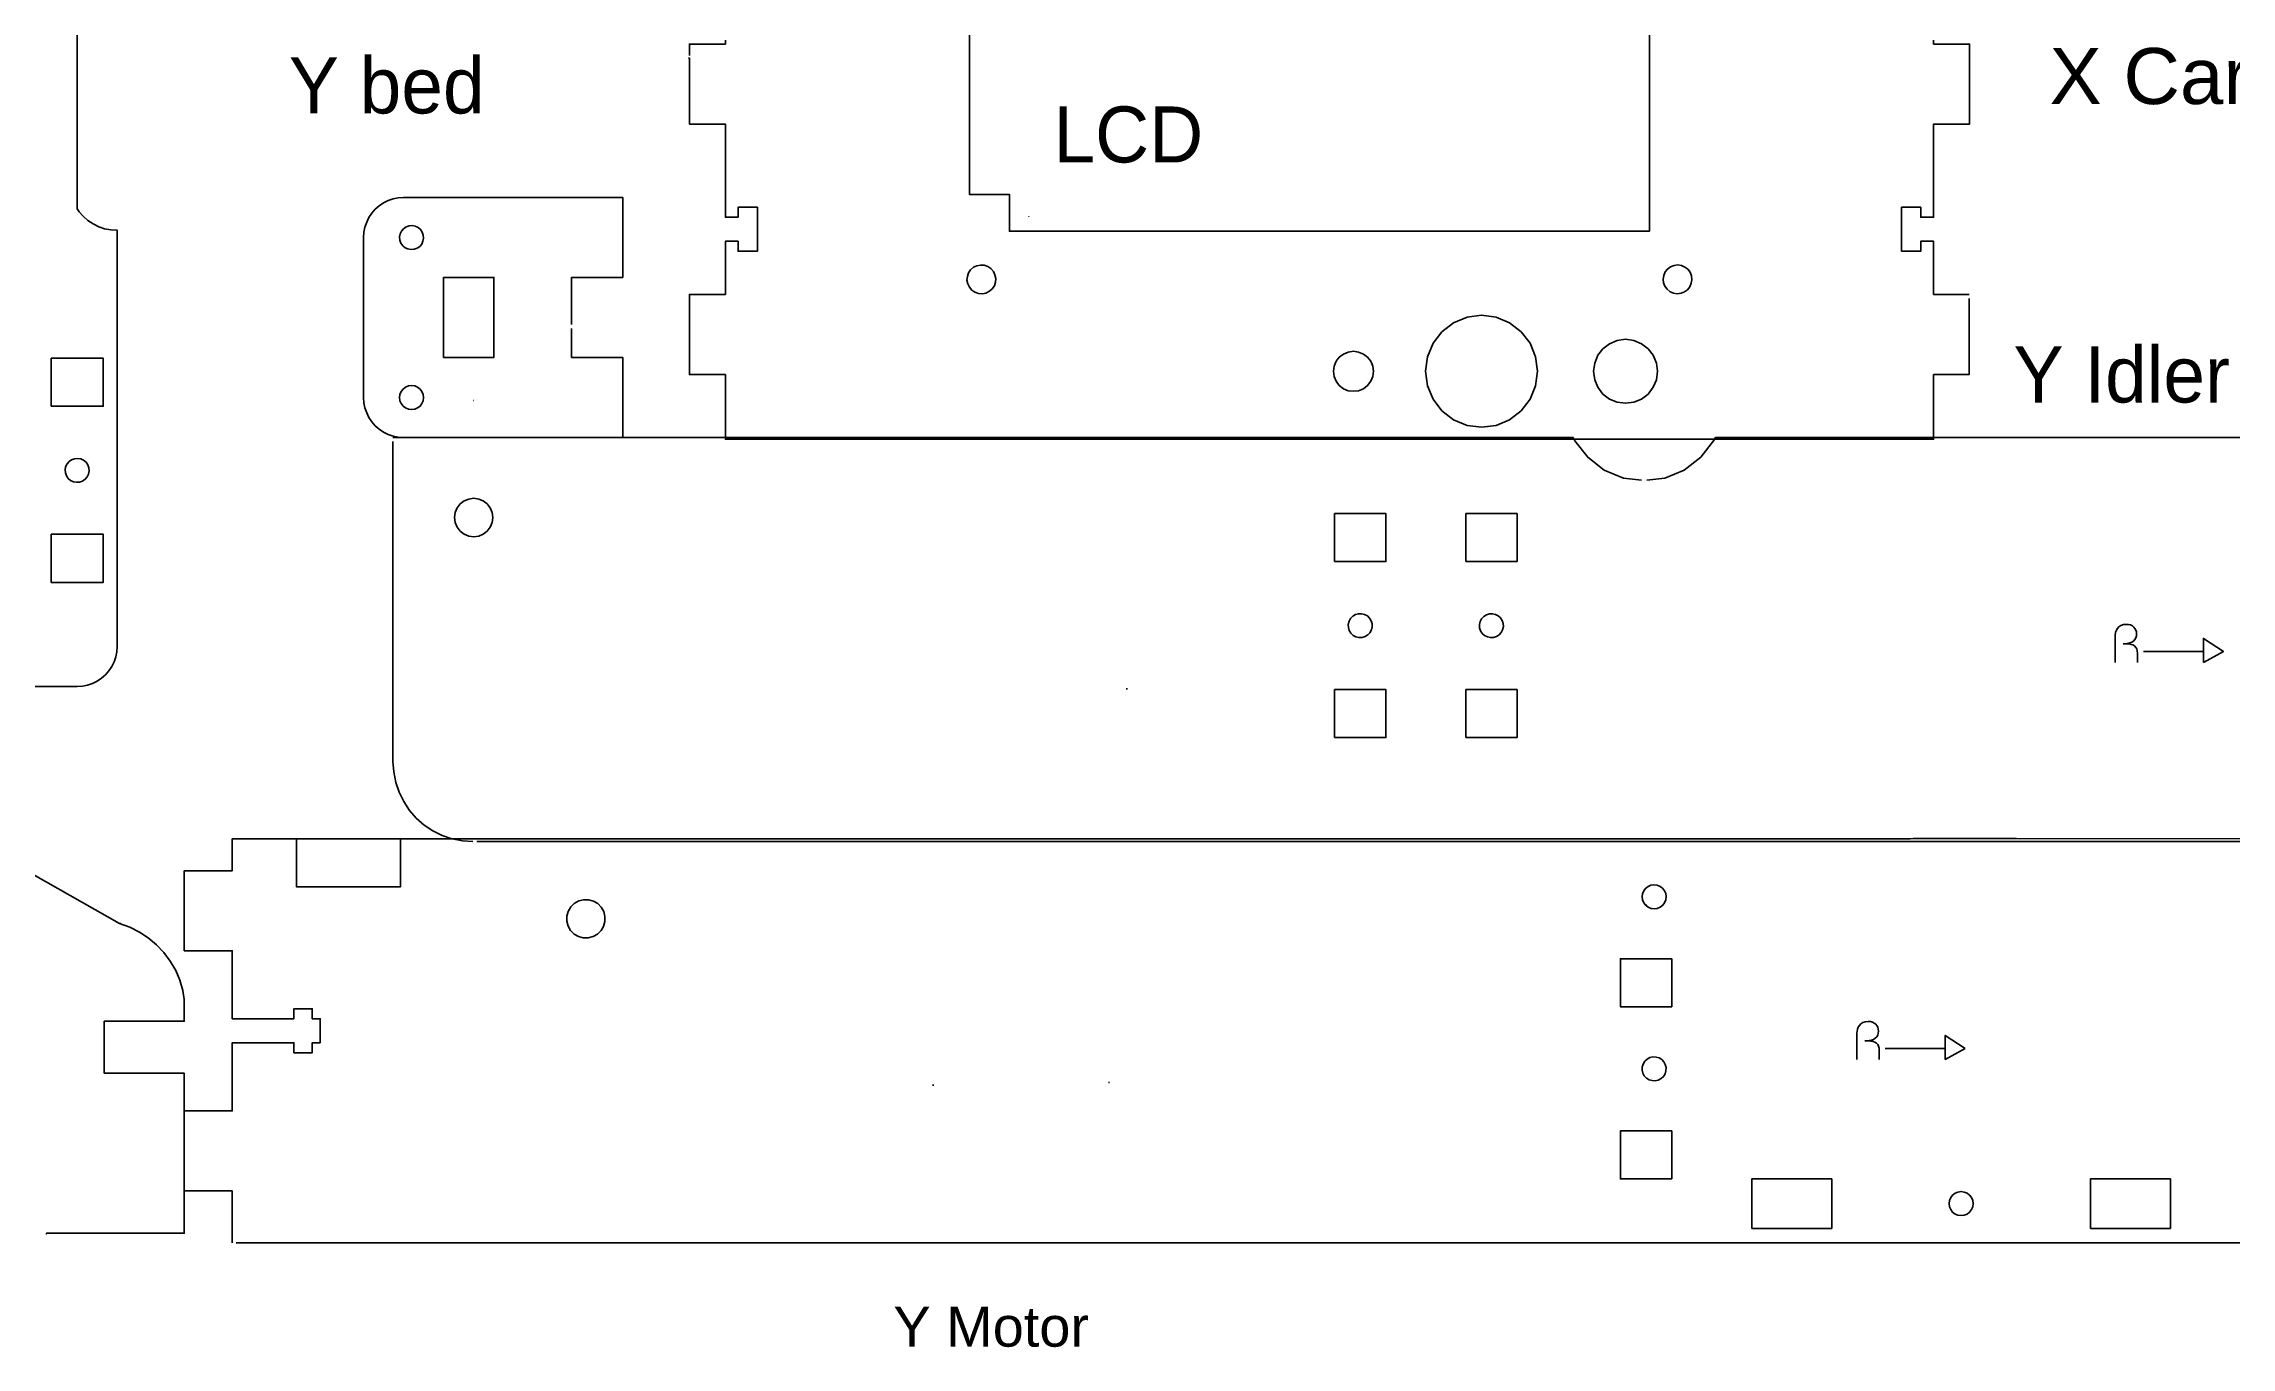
# Model space of a CAD drawing. Extents: x 0 to 1343, y -5 to 600.
# Drawn here: x 803.8 to 1077.2, y -5.1 to 157.8 of the extents above; entities that cross this region are included whole.
import ezdxf

# ---------------------------------------------------------------- set-up
doc = ezdxf.new("R2010")
doc.units = 0
doc.layers.get('0').update_dxf_attribs({"linetype": 'CONTINUOUS', "true_color": 0xffffff})
doc.layers.add('LAY001', color=7, linetype='CONTINUOUS', true_color=0xffffff)
doc.styles.add('textstyle13', font='')
doc.styles.add('textstyle15', font='')
doc.styles.add('textstyle25', font='')
doc.styles.add('textstyle8', font='')
doc.styles.add('textstyle9', font='')
doc.styles.get('textstyle13').set_extended_font_data('Liberation Sans', italic=True)
doc.styles.get('textstyle15').set_extended_font_data('Liberation Sans', italic=True)
doc.styles.get('textstyle25').set_extended_font_data('Liberation Sans', italic=True)
doc.styles.get('textstyle8').set_extended_font_data('Liberation Sans', italic=True)
doc.styles.get('textstyle9').set_extended_font_data('Liberation Sans', italic=True)

msp = doc.modelspace()

# ---------------------------------------------------------------- linework, layer by layer
at = {"layer": 'LAY001', "color": 7, "lineweight": 35, "true_color": 0xffffff}
for points in [[(761.025, 77.525), (808, 77.525), (808.65, 77.55), (809.275, 77.675), (809.9, 77.9), (810.5, 78.175), (811.025, 78.55), (811.525, 78.975), (811.95, 79.475), (812.325, 80.025), (812.6, 80.6), (812.825, 81.225), (812.95, 81.85), (813, 82.525), (813, 84.525), (813, 134.525), (812.2, 134.575), (811.425, 134.725), (810.7, 134.975), (810, 135.325), (809.325, 135.75), (808.75, 136.275), (808.225, 136.85), (808, 137.225), (808, 204.4)], [(1004.5, 166.4), (1004.5, 134.4), (924.5, 134.4), (924.5, 139), (919.65, 139), (919.5, 139), (919.5, 182.7), (924.5, 182.7), (924.5, 186.4), (990.5, 186.4), (989.85, 186.3), (988.075, 186.05), (987.925, 186.05), (985.5, 185.05), (983.425, 183.45), (981.85, 181.4), (981.85, 176.95)], [(884.5, 156.05), (884.425, 156.05), (884.5, 156.05), (884.5, 147.8), (889, 147.8), (889, 136.15), (890.6, 136.15), (890.6, 137.4), (893, 137.4), (893, 131.9), (890.6, 131.9), (890.6, 133.15), (889, 133.15), (889, 126.5), (885, 126.5), (884.5, 126.5), (884.5, 116.5), (889, 116.5), (889, 116), (889, 108.4), (1040, 108.4), (1040, 116), (1040, 116.5), (1044.45, 116.5), (1044.45, 117), (1044.45, 118.725), (1044.475, 126)], [(889, 158.3), (889, 157.8), (884.5, 157.8), (884.5, 157.525), (884.5, 157.475), (884.5, 157.525), (884.5, 157.475), (884.5, 157.35), (884.5, 156.55), (884.5, 156.525), (884.5, 156.55), (884.5, 156.525), (884.5, 156.35)], [(1040, 158.3), (1040, 157.8), (1044.5, 157.8), (1044.5, 157.3), (1044.5, 147.8), (1040, 147.8), (1040, 136.15), (1038.4, 136.15), (1038.4, 137.4), (1036, 137.4), (1036, 131.9), (1038.4, 131.9), (1038.4, 133.15), (1040, 133.15), (1040, 126.5), (1044.475, 126.5)], [(869.775, 122.75), (869.775, 128.625), (870.175, 128.625), (870.675, 128.625), (876.175, 128.625), (876.175, 138.625), (848.775, 138.625), (848.125, 138.575), (847.5, 138.45), (846.875, 138.25), (846.275, 137.95), (845.75, 137.575), (845.25, 137.15), (844.825, 136.65), (844.45, 136.125), (844.175, 135.525), (843.95, 134.9), (843.825, 134.275), (843.775, 133.625), (843.775, 113.625), (843.825, 112.975), (843.95, 112.325), (844.175, 111.7), (844.45, 111.125), (844.825, 110.575), (845.25, 110.075), (845.75, 109.65), (846.275, 109.3), (846.875, 109), (847.5, 108.8), (848.125, 108.65), (848.775, 108.625), (847.45, 108.625)], [(926.95, 136.225), (926.95, 136.25)], [(869.775, 122.25), (869.775, 119.175), (869.775, 118.625), (870.1, 118.625), (876.175, 118.625), (876.175, 108.625), (974.2, 108.625), (974.7, 108.625), (994.7, 108.625), (994.95, 108.625), (995.175, 108.225), (996.775, 106.15), (998.825, 104.55), (1001.25, 103.55), (1003.5, 103.275)], [(857.525, 113.25), (857.575, 113.25)], [(1098.925, 58.475), (1050.375, 58.5), (1037.45, 58.5), (1037.075, 58.475), (1036.575, 58.475), (991.75, 58.475), (981.625, 58.475), (981.125, 58.475), (961.625, 58.475), (854.875, 58.45), (854.825, 58.475), (853.625, 58.875), (852.45, 59.45), (851.375, 60.175), (850.375, 61.05), (849.525, 62.025), (848.8, 63.125), (848.225, 64.3), (847.8, 65.525), (847.55, 66.825), (847.45, 68.125), (847.45, 108.125)], [(876.175, 108.625), (854.85, 108.625), (854.35, 108.625), (848.775, 108.625)], [(1106.25, 93.45), (1106.25, 108.625), (1102.825, 108.625), (1092.1, 108.625), (1091.6, 108.625), (1077, 108.625), (1063.725, 108.625), (1012.75, 108.625), (1012.5, 108.225), (1010.9, 106.15), (1008.825, 104.55), (1006.425, 103.55), (1004.175, 103.275)], [(1063.7, 82.85), (1063.925, 82.85), (1064.15, 82.85), (1064.225, 82.875), (1064.15, 82.85), (1064.225, 82.875), (1064.525, 82.95), (1064.775, 83.05), (1064.975, 83.175), (1065.15, 83.375), (1065.275, 83.575), (1065.35, 83.825), (1065.375, 84.1), (1065.375, 84.325), (1065.3, 84.55), (1065.175, 84.75), (1065.05, 84.925), (1064.85, 85.075), (1064.625, 85.2), (1064.375, 85.25), (1064.1, 85.275), (1063.725, 85.25), (1063.425, 85.15), (1063.175, 84.975), (1063, 84.775), (1062.85, 84.55), (1062.75, 84.3), (1062.7, 83.825), (1062.7, 80.525)], [(1064.15, 82.85), (1064.45, 82.85), (1064.7, 82.775), (1064.925, 82.7), (1065.125, 82.575), (1065.275, 82.4), (1065.4, 82.2), (1065.45, 81.95), (1065.475, 81.65), (1065.475, 80.525)], [(1066.225, 81.875), (1073.725, 81.875)], [(939.25, 77.2), (939.1, 77.2)], [(804.15, 9.175), (804.15, 9.1), (804.15, 9.175), (821.375, 9.175), (821.375, 14.475), (821.375, 15.975), (821.375, 19.675), (821.375, 19.975), (821.375, 20.475), (821.375, 24.475), (821.375, 29.175), (811.375, 29.175), (811.375, 35.675), (821.375, 35.675), (821.375, 38.375), (821.175, 39.5), (820.8, 40.8), (820.3, 42.025), (819.625, 43.175), (818.825, 44.25), (817.9, 45.225), (816.875, 46.1), (815.775, 46.825), (814.575, 47.425), (813.3, 47.875), (783.675, 64.675)], [(857.45, 58.125), (856.15, 58.2), (854.875, 58.45), (854.825, 58.475), (848.4, 58.475), (835.4, 58.475), (835.25, 58.475), (834.75, 58.475), (833.875, 58.475), (827.375, 58.475), (827.375, 54.475), (821.375, 54.475), (821.375, 49.475), (821.375, 44.475), (827.375, 44.475), (827.375, 36.275), (827.375, 35.975), (835.075, 35.975), (835.075, 37.225), (837.375, 37.225), (837.375, 35.975), (838.375, 35.975), (838.375, 32.975), (837.375, 32.975), (837.375, 31.725), (835.075, 31.725), (835.075, 32.975), (827.375, 32.975), (827.375, 32.675), (827.375, 24.475), (821.375, 24.475)], [(835.4, 58.475), (835.4, 52.475), (848.4, 52.475), (848.4, 58.475)], [(857.95, 58.125), (862.275, 58.125), (883.25, 58.125), (884.325, 58.125), (888.45, 58.125), (889.325, 58.125), (1050.475, 58.125), (1052.4, 58.125), (1052.425, 58.125), (1095.475, 58.125)], [(1004.075, 50.125), (1004.025, 50.15), (1004.075, 50.125), (1004.35, 49.925), (1004.7, 49.775), (1005.1, 49.725), (1005.475, 49.775), (1005.85, 49.925), (1006.15, 50.175), (1006.375, 50.475), (1006.525, 50.85), (1006.575, 51.25), (1006.525, 51.625), (1006.375, 51.975), (1006.125, 52.3), (1005.825, 52.525), (1005.45, 52.675), (1005.05, 52.725), (1004.675, 52.675), (1004.325, 52.525), (1004, 52.275), (1003.775, 51.95), (1003.625, 51.6), (1003.575, 51.2), (1003.625, 50.825), (1003.775, 50.45), (1004.025, 50.15), (1004.075, 50.125), (1004.075, 50.275)], [(813.45, 47.875), (813.3, 47.875)], [(1031.425, 33.225), (1031.65, 33.225), (1031.9, 33.225), (1031.975, 33.25), (1031.9, 33.225), (1031.975, 33.25), (1032.25, 33.3), (1032.5, 33.4), (1032.725, 33.55), (1032.9, 33.725), (1033.025, 33.95), (1033.1, 34.175), (1033.125, 34.45), (1033.1, 34.7), (1033.025, 34.925), (1032.925, 35.125), (1032.775, 35.3), (1032.6, 35.45), (1032.375, 35.55), (1032.125, 35.625), (1031.85, 35.65), (1031.475, 35.6), (1031.175, 35.5), (1030.925, 35.35), (1030.75, 35.15), (1030.6, 34.925), (1030.5, 34.675), (1030.425, 34.175), (1030.425, 30.9)], [(1031.9, 33.225), (1032.175, 33.2), (1032.45, 33.15), (1032.675, 33.05), (1032.875, 32.925), (1033.025, 32.775), (1033.125, 32.55), (1033.2, 32.325), (1033.225, 32.025), (1033.225, 30.9)], [(1033.975, 32.25), (1041.475, 32.25)], [(915.05, 27.7), (914.9, 27.7)], [(937.025, 28), (936.875, 28)], [(827.375, 7.975), (827.375, 14.475), (821.375, 14.475)], [(1103.625, 7.975), (1075.975, 7.975), (1075.35, 7.975), (887.325, 7.975), (886.975, 7.975), (873.775, 7.975), (872.975, 7.975), (827.875, 7.975)]]:
    msp.add_lwpolyline(points, dxfattribs=at)
for points in [[(850.1, 132.15), (850.475, 132.275), (850.8, 132.5), (851.05, 132.8), (851.2, 133.15), (851.275, 133.55), (851.25, 133.925), (851.125, 134.3), (850.9, 134.625), (850.6, 134.875), (850.25, 135.05), (849.85, 135.125), (849.475, 135.075), (849.1, 134.95), (848.775, 134.725), (848.525, 134.425), (848.35, 134.075), (848.275, 133.7), (848.325, 133.3), (848.45, 132.925), (848.675, 132.6), (848.975, 132.35), (849.325, 132.2), (849.7, 132.125)], [(853.775, 118.625), (853.775, 128.625), (860.075, 128.625), (860.075, 118.625)], [(922.8, 128.5), (922.7, 128.975), (922.5, 129.375), (922.2, 129.75), (921.8, 130), (921.35, 130.15), (920.9, 130.175), (920.425, 130.1), (920, 129.9), (919.65, 129.575), (919.4, 129.2), (919.25, 128.75), (919.2, 128.275), (919.3, 127.825), (919.5, 127.4), (919.825, 127.05), (920.2, 126.775), (920.65, 126.625), (921.125, 126.6), (921.575, 126.675), (922, 126.9), (922.35, 127.2), (922.625, 127.6), (922.775, 128.025)], [(1008.45, 126.65), (1008.875, 126.825), (1009.25, 127.1), (1009.55, 127.475), (1009.725, 127.9), (1009.8, 128.35), (1009.75, 128.825), (1009.575, 129.275), (1009.3, 129.65), (1008.925, 129.925), (1008.5, 130.125), (1008.025, 130.2), (1007.575, 130.125), (1007.125, 129.975), (1006.75, 129.675), (1006.45, 129.325), (1006.275, 128.875), (1006.2, 128.425), (1006.25, 127.95), (1006.425, 127.525), (1006.7, 127.15), (1007.075, 126.85), (1007.5, 126.65), (1007.975, 126.6)], [(990.5, 116.9), (990.275, 118.7), (989.575, 120.4), (988.45, 121.85), (987, 122.95), (985.325, 123.65), (983.5, 123.9), (981.7, 123.65), (980, 122.95), (978.55, 121.85), (977.45, 120.4), (976.75, 118.7), (976.5, 116.9), (976.75, 115.075), (977.45, 113.4), (978.55, 111.95), (980, 110.825), (981.7, 110.125), (983.5, 109.9), (985.325, 110.125), (987, 110.825), (988.45, 111.95), (989.575, 113.4), (990.275, 115.075)], [(1005.5, 116.9), (1005.375, 117.925), (1004.975, 118.9), (1004.325, 119.725), (1003.5, 120.35), (1002.55, 120.75), (1001.5, 120.9), (1000.475, 120.75), (999.5, 120.35), (998.675, 119.725), (998.05, 118.9), (997.65, 117.925), (997.5, 116.9), (997.65, 115.85), (998.05, 114.9), (998.675, 114.05), (999.5, 113.425), (1000.475, 113.025), (1001.5, 112.9), (1002.55, 113.025), (1003.5, 113.425), (1004.325, 114.05), (1004.975, 114.9), (1005.375, 115.85)], [(804.75, 112.525), (804.75, 118.525), (811.25, 118.525), (811.25, 112.525)], [(970, 116.9), (969.925, 117.525), (969.675, 118.15), (969.275, 118.65), (968.75, 119.05), (968.15, 119.3), (967.5, 119.4), (966.85, 119.3), (966.25, 119.05), (965.725, 118.65), (965.35, 118.15), (965.1, 117.525), (965, 116.9), (965.1, 116.25), (965.35, 115.65), (965.725, 115.125), (966.25, 114.725), (966.85, 114.475), (967.5, 114.4), (968.15, 114.475), (968.75, 114.725), (969.275, 115.125), (969.675, 115.65), (969.925, 116.25)], [(850.175, 112.175), (850.525, 112.325), (850.85, 112.55), (851.075, 112.875), (851.225, 113.225), (851.275, 113.625), (851.225, 114), (851.075, 114.375), (850.85, 114.675), (850.525, 114.925), (850.175, 115.075), (849.775, 115.125), (849.4, 115.075), (849.025, 114.925), (848.725, 114.675), (848.475, 114.375), (848.325, 114), (848.275, 113.625), (848.325, 113.225), (848.475, 112.875), (848.725, 112.55), (849.025, 112.325), (849.4, 112.175), (849.775, 112.125)], [(808.3, 103.05), (808.675, 103.175), (809, 103.4), (809.25, 103.7), (809.425, 104.05), (809.475, 104.45), (809.45, 104.825), (809.325, 105.2), (809.1, 105.525), (808.8, 105.775), (808.45, 105.95), (808.05, 106), (807.675, 105.975), (807.3, 105.85), (806.975, 105.625), (806.725, 105.325), (806.55, 104.975), (806.5, 104.575), (806.525, 104.2), (806.65, 103.825), (806.875, 103.5), (807.175, 103.25), (807.525, 103.075), (807.925, 103.025)], [(857.55, 96.225), (858.175, 96.3), (858.75, 96.55), (859.25, 96.925), (859.625, 97.425), (859.875, 98), (859.95, 98.625), (859.875, 99.25), (859.625, 99.825), (859.25, 100.325), (858.75, 100.7), (858.175, 100.925), (857.55, 101.025), (856.925, 100.925), (856.35, 100.7), (855.85, 100.325), (855.475, 99.825), (855.225, 99.25), (855.15, 98.625), (855.225, 98), (855.475, 97.425), (855.85, 96.925), (856.35, 96.55), (856.925, 96.3)], [(965.15, 93.125), (965.15, 99.125), (971.55, 99.125), (971.55, 93.125)], [(981.55, 93.125), (981.55, 99.125), (987.95, 99.125), (987.95, 93.125)], [(804.75, 90.525), (804.75, 96.525), (804.9, 96.525), (811.075, 96.525), (811.25, 96.525), (811.25, 90.525), (811.075, 90.525), (804.9, 90.525)], [(967.8, 83.725), (968.175, 83.625), (968.575, 83.625), (968.95, 83.75), (969.3, 83.95), (969.55, 84.225), (969.75, 84.575), (969.85, 84.95), (969.825, 85.35), (969.725, 85.725), (969.525, 86.05), (969.25, 86.325), (968.9, 86.525), (968.525, 86.6), (968.125, 86.6), (967.75, 86.5), (967.425, 86.3), (967.15, 86), (966.95, 85.675), (966.85, 85.275), (966.875, 84.9), (966.975, 84.525), (967.175, 84.175), (967.475, 83.9)], [(986.15, 84.6), (986.25, 85), (986.225, 85.375), (986.1, 85.75), (985.9, 86.075), (985.6, 86.35), (985.275, 86.525), (984.875, 86.6), (984.5, 86.6), (984.125, 86.475), (983.8, 86.275), (983.525, 85.975), (983.35, 85.625), (983.25, 85.25), (983.275, 84.85), (983.4, 84.475), (983.6, 84.15), (983.9, 83.9), (984.25, 83.7), (984.625, 83.625), (985.025, 83.65), (985.375, 83.75), (985.725, 83.975), (985.975, 84.25)], [(1073.725, 80.525), (1076.225, 81.875), (1073.725, 83.525), (1073.725, 81.875)], [(965.15, 71.125), (965.15, 77.125), (971.55, 77.125), (971.55, 71.125)], [(981.55, 71.125), (981.55, 77.125), (987.95, 77.125), (987.95, 71.125)], [(871.875, 46.1), (872.475, 46.25), (873.025, 46.55), (873.475, 47), (873.775, 47.525), (873.95, 48.15), (873.95, 48.775), (873.8, 49.375), (873.5, 49.925), (873.05, 50.375), (872.525, 50.675), (871.9, 50.85), (871.575, 50.85), (871.275, 50.85), (870.675, 50.7), (870.125, 50.4), (869.675, 49.95), (869.375, 49.4), (869.2, 48.8), (869.2, 48.175), (869.35, 47.575), (869.65, 47.025), (870.1, 46.575), (870.65, 46.25), (871.25, 46.1), (871.575, 46.1)], [(1007.275, 37.475), (1007.275, 43.475), (1000.875, 43.475), (1000.875, 37.475)], [(1043.975, 32.25), (1041.475, 33.9), (1041.475, 32.25), (1041.475, 30.9)], [(1005.225, 28.225), (1005.6, 28.325), (1005.95, 28.5), (1006.25, 28.775), (1006.45, 29.1), (1006.55, 29.475), (1006.575, 29.875), (1006.475, 30.25), (1006.3, 30.6), (1006.025, 30.875), (1005.7, 31.1), (1005.325, 31.2), (1004.925, 31.225), (1004.55, 31.125), (1004.2, 30.95), (1003.925, 30.675), (1003.7, 30.325), (1003.6, 29.95), (1003.575, 29.575), (1003.675, 29.2), (1003.85, 28.85), (1004.125, 28.55), (1004.475, 28.35), (1004.85, 28.25)], [(1007.275, 15.975), (1007.275, 21.975), (1000.875, 21.975), (1000.875, 15.975)], [(1017.275, 9.775), (1017.275, 15.975), (1027.275, 15.975), (1027.275, 9.775)], [(1043.825, 11.425), (1044.2, 11.575), (1044.5, 11.8), (1044.75, 12.125), (1044.9, 12.475), (1044.95, 12.875), (1044.9, 13.25), (1044.75, 13.625), (1044.5, 13.925), (1044.2, 14.175), (1043.825, 14.325), (1043.45, 14.375), (1043.45, 14.425), (1043.45, 14.375), (1043.05, 14.325), (1042.7, 14.175), (1042.375, 13.925), (1042.15, 13.625), (1042, 13.25), (1041.95, 12.875), (1042, 12.475), (1042.15, 12.125), (1042.375, 11.8), (1042.7, 11.575), (1043.05, 11.425), (1043.45, 11.375)], [(1059.6, 9.775), (1059.6, 15.975), (1069.6, 15.975), (1069.6, 9.775)]]:
    msp.add_lwpolyline(points, close=True, dxfattribs=at)

# ---------------------------------------------------------------- texts
at = {"char_height": 1, "attachment_point": 1, "line_spacing_factor": 2}
for s, insert, style in [('\\fDenemo|b0|i0|c0|p0;\\H7;Y bed', (834.45, 156.125), 'textstyle9'), ('\\fLiberation Sans|b0|i0|c0|p0;\\H7;X Carriage', (1054.5, 157.3), 'textstyle13'), ('\\fDenemo|b0|i0|c0|p0;\\H7;LCD', (930, 150), 'textstyle25'), ('\\fDenemo|b0|i0|c0|p0;\\H7;Y Idler', (1050, 120), 'textstyle8'), ('\\fLiberation Sans|b0|i0|c0|p0;\\H5;Y Motor', (910, 0), 'textstyle15')]:
    msp.add_mtext(s, dxfattribs=dict(at, insert=insert, style=style))

doc.saveas('drawing.dxf')
